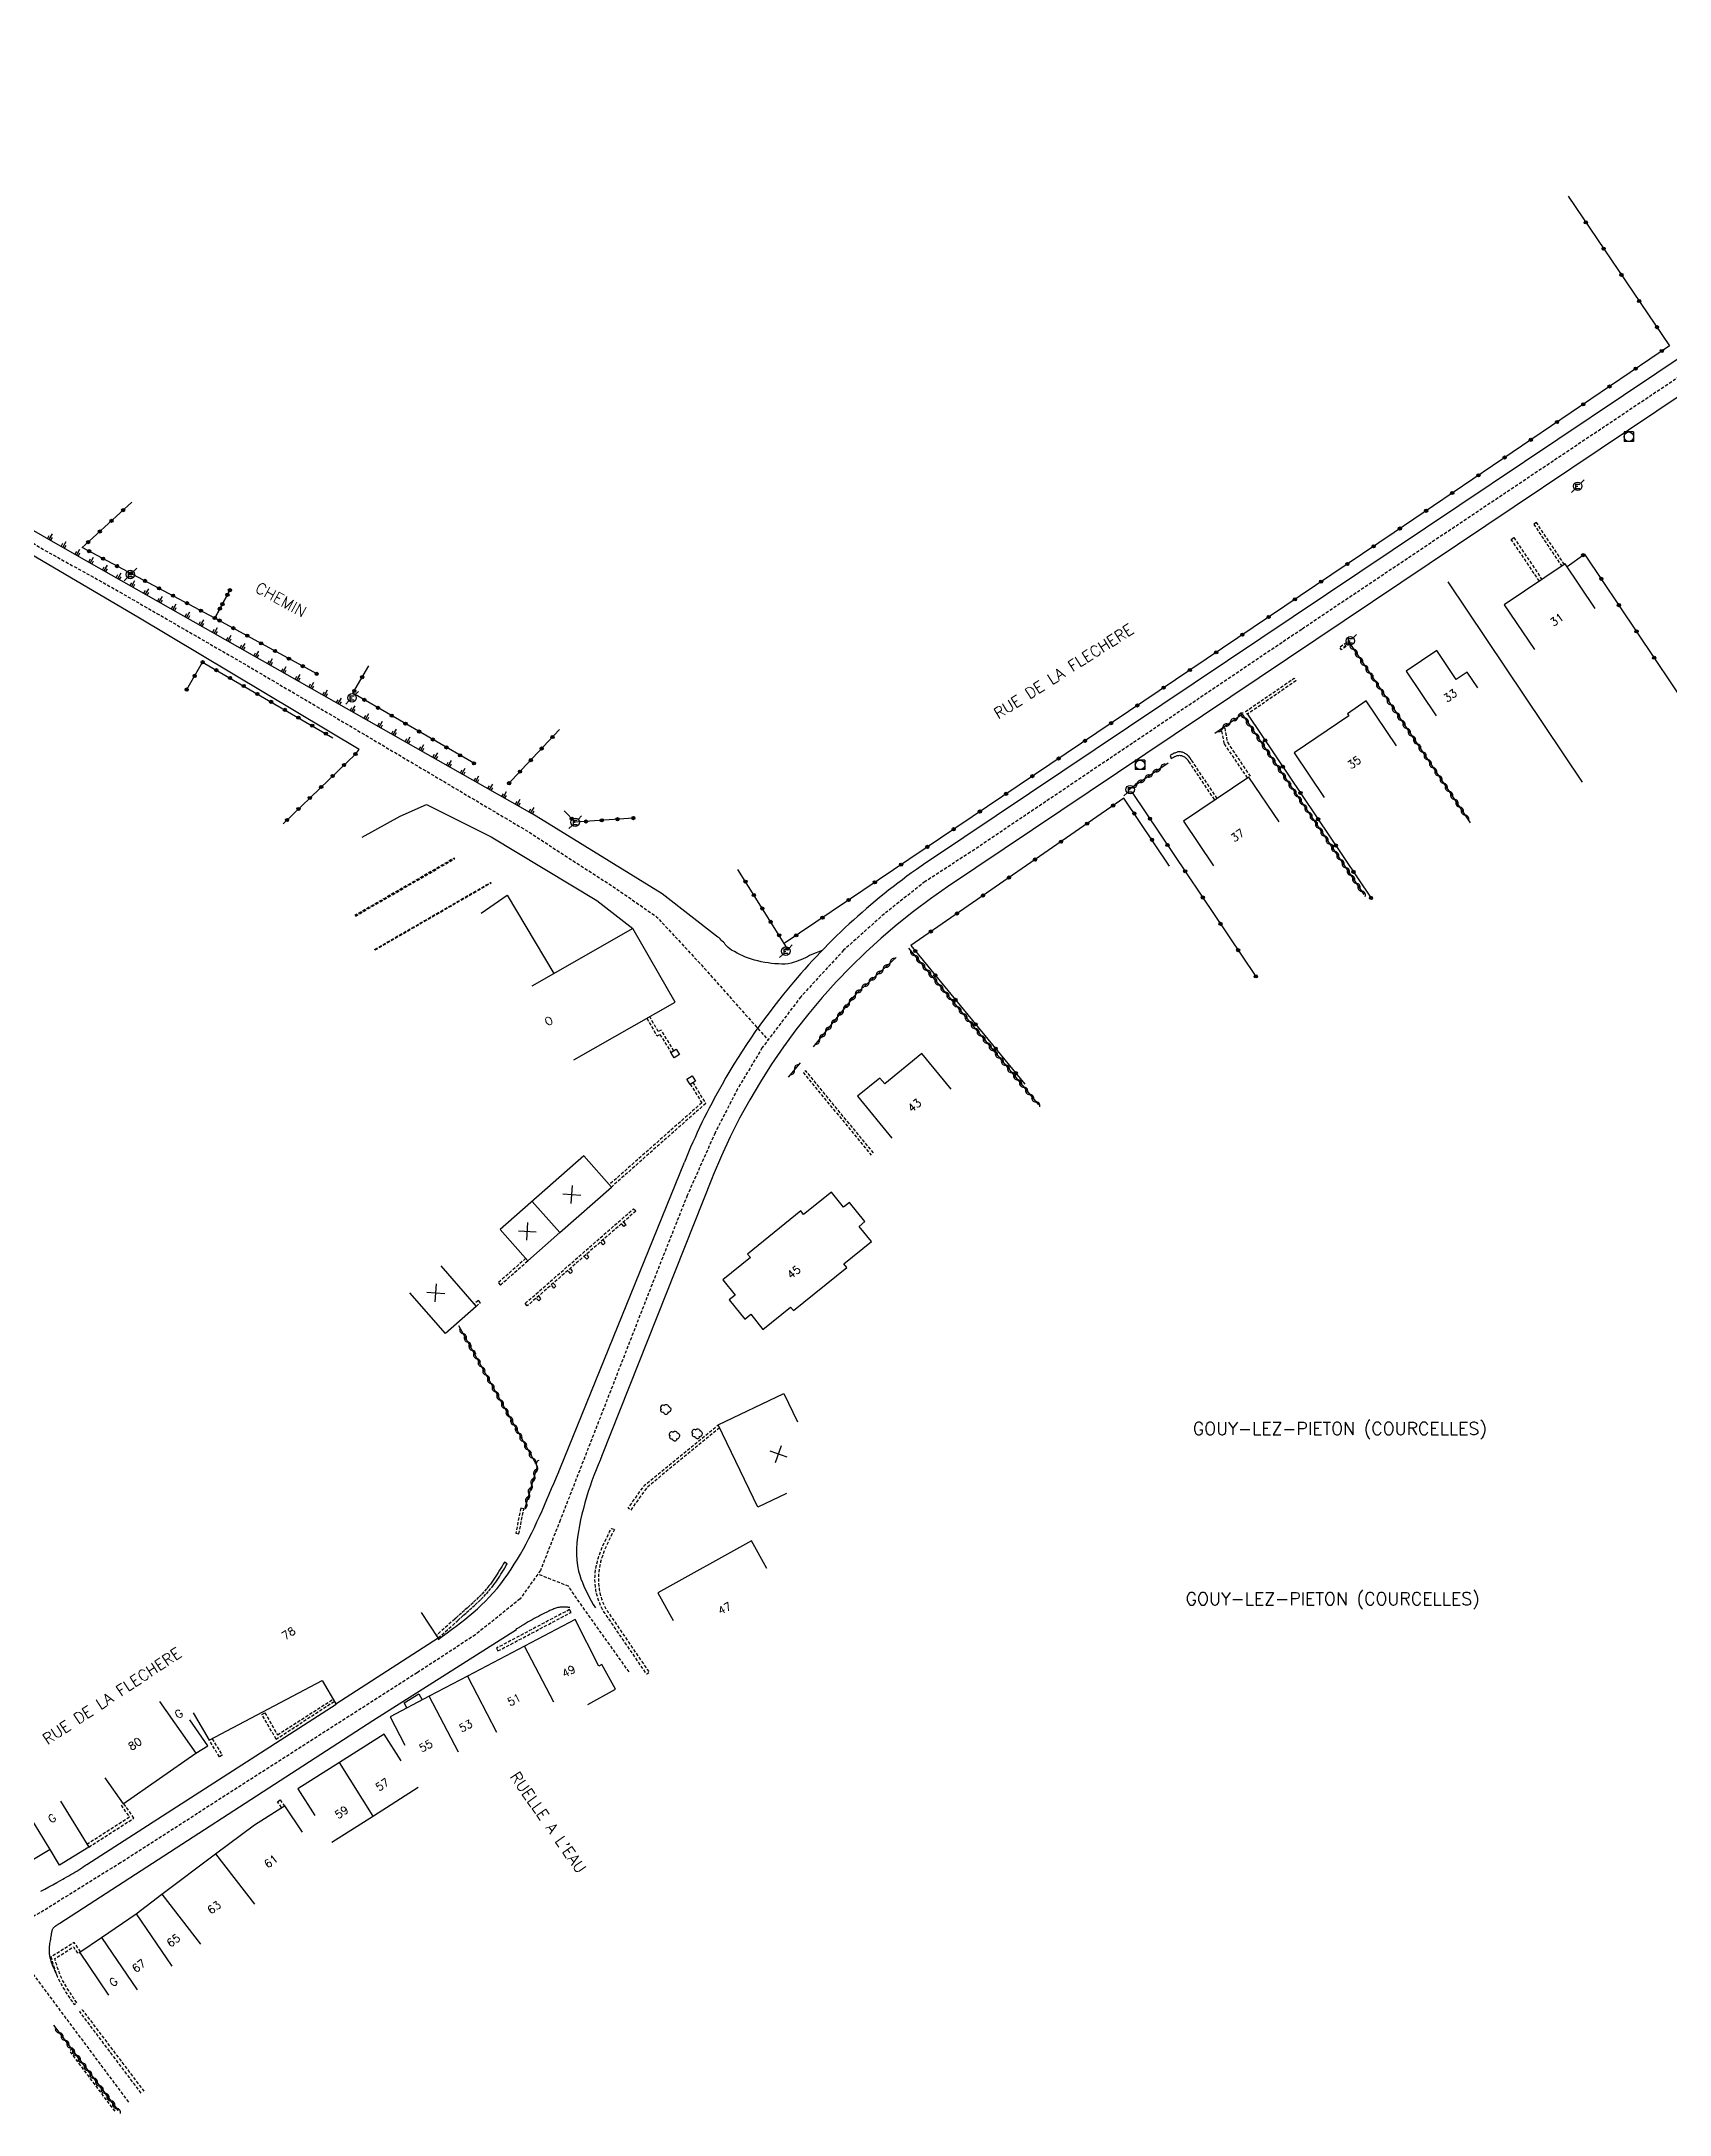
# Model space of a CAD drawing. Header units: millimetres. Extents: x 146000 to 147000, y 131000 to 131923.
# Drawn here: x 146253.5 to 146510.7, y 131405 to 131732.4 of the extents above; entities that cross this region are included whole.
import ezdxf
from ezdxf.enums import TextEntityAlignment as Align

# ---------------------------------------------------------------- set-up
doc = ezdxf.new("R2010")
doc.units = ezdxf.units.MM
doc.linetypes.add('DASHED', pattern=[0.75, 0.5, -0.25])
doc.layers.get('0').update_dxf_attribs({"linetype": 'CONTINUOUS'})
for name, color, linetype in [('W0001', 6, 'DASHED'), ('W0008', 7, 'CONTINUOUS'), ('W0017', 7, 'CONTINUOUS'), ('W0100', 7, 'CONTINUOUS'), ('W0112', 1, 'DASHED'), ('W0211', 2, 'CONTINUOUS'), ('W0300', 7, 'CONTINUOUS'), ('W0310', 3, 'CONTINUOUS'), ('W0322', 7, 'CONTINUOUS'), ('W0330', 7, 'CONTINUOUS'), ('W0420', 7, 'CONTINUOUS'), ('W0471', 7, 'CONTINUOUS'), ('W0980', 7, 'CONTINUOUS'), ('W0989', 7, 'CONTINUOUS'), ('W0991', 7, 'CONTINUOUS'), ('W1102', 7, 'CONTINUOUS')]:
    doc.layers.add(name, color=color, linetype=linetype)
doc.styles.get("Standard").update_dxf_attribs({"font": 'romans.shx', "width": 0.85})

# ---------------------------------------------------------------- blocks, each defined once
blk = doc.blocks.new('t322o')
at = {"color": 0, "linetype": 'Continuous'}
for radius in [0.25, 0.15]:
    blk.add_circle((0, 0), radius, dxfattribs=at)
blk = doc.blocks.new('t211o')
at = {"color": 0, "linetype": 'Continuous'}
for p, q in [((-0.29, 0.5), (-0.29, 0)), ((0, 1), (0, 0)), ((0.29, 0.5), (0.29, 0))]:
    blk.add_line(p, q, dxfattribs=at)
blk = doc.blocks.new('T471')
for p, q in [((-0.333334, 0.333334), (-0.333334, -0.333334)), ((-0.333334, 0.333334), (0.333334, 0.333334)), ((-0.333334, 0), (0, 0)), ((0.500001, 0.500001), (1.000002, 1.000002)), ((-0.500001, -0.500001), (-1.000002, -1.000002)), ((-0.333334, -0.333334), (0.333334, -0.333334))]:
    blk.add_line(p, q)
blk.add_ellipse((0, 0), major_axis=(0.471405, 0.471405), ratio=1, start_param=5.4977871438, end_param=11.780972451)
blk = doc.blocks.new('t112o')
at = {"color": 0, "linetype": 'Continuous'}
for p, q in [((-0.5, 0.5), (0.5, 0.5)), ((-0.5, -0.5), (-0.5, 0.5)), ((0.5, 0.5), (0.5, -0.5)), ((0.5, -0.5), (-0.5, -0.5))]:
    blk.add_line(p, q, dxfattribs=at)
blk = doc.blocks.new('T420')
for p, q in [((0.75, 0.75), (-0.75, 0.75)), ((-0.75, 0.75), (-0.75, -0.75)), ((0.75, 0.75), (0.75, -0.75)), ((0.75, -0.75), (-0.75, -0.75))]:
    blk.add_line(p, q)
blk.add_ellipse((0, 0), major_axis=(-0.53, 0.53), ratio=1, start_param=3.926991, end_param=10.210176)
blk = doc.blocks.new('T300')
for p, q in [((-0.8, 0.51), (-0.86, 0.34)), ((-0.86, 0.34), (-0.86, 0.17)), ((-0.86, 0.17), (-0.74, 0.06)), ((-0.69, 0.63), (-0.8, 0.51)), ((-0.8, -0.06), (-0.74, 0.06)), ((-0.74, 0.06), (-0.69, 0.11)), ((-0.57, 0.69), (-0.69, 0.63)), ((-0.46, 0.69), (-0.57, 0.69)), ((-0.29, 0.63), (-0.46, 0.69)), ((-0.29, 0.63), (-0.17, 0.74)), ((-0.23, 0.57), (-0.29, 0.63)), ((-0.17, 0.74), (-0.06, 0.8)), ((-0.06, 0.8), (0.06, 0.8)), ((0.06, 0.8), (0.23, 0.74)), ((0.23, 0.74), (0.34, 0.63)), ((0.34, 0.63), (0.4, 0.51)), ((0.46, 0.46), (0.34, 0.46)), ((0.4, 0.51), (0.4, 0.46)), ((0.57, 0.4), (0.46, 0.46)), ((0.57, 0.4), (0.69, 0.29)), ((0.69, 0.29), (0.74, 0.17)), ((0.74, 0.06), (0.69, -0.17)), ((0.74, 0.17), (0.74, 0.06)), ((-0.8, -0.17), (-0.8, -0.06)), ((-0.8, -0.23), (-0.8, -0.17)), ((-0.74, -0.34), (-0.8, -0.23)), ((-0.69, -0.4), (-0.74, -0.34)), ((-0.51, -0.46), (-0.69, -0.4)), ((-0.4, -0.46), (-0.51, -0.46)), ((-0.4, -0.46), (-0.34, -0.46)), ((-0.34, -0.46), (-0.34, -0.4)), ((-0.34, -0.51), (-0.34, -0.46)), ((-0.29, -0.63), (-0.34, -0.51)), ((-0.17, -0.74), (-0.29, -0.63)), ((-0.06, -0.8), (-0.17, -0.74)), ((0.06, -0.8), (-0.06, -0.8)), ((0.17, -0.74), (0.06, -0.8)), ((0.23, -0.69), (0.17, -0.74)), ((0.29, -0.46), (0.23, -0.46)), ((0.29, -0.63), (0.23, -0.69)), ((0.46, -0.4), (0.29, -0.46)), ((0.34, -0.51), (0.29, -0.63)), ((0.34, -0.51), (0.34, -0.46)), ((0.57, -0.34), (0.46, -0.4)), ((0.63, -0.29), (0.57, -0.34)), ((0.69, -0.17), (0.63, -0.29))]:
    blk.add_line(p, q)
blk = doc.blocks.new('t310o')
at = {"color": 0, "linetype": 'Continuous'}
for centre, start, end in [((-0.5, 0.38), 216.8699, 323.1304), ((0.5, -0.37), 36.8699, 143.1303)]:
    blk.add_arc(centre, 0.625, start, end, dxfattribs=at)
blk = doc.blocks.new('t991o')
at = {"color": 0, "linetype": 'Continuous'}
for p, q in [((-1, 1), (1, -1)), ((-1, -1), (1, 1))]:
    blk.add_line(p, q, dxfattribs=at)

msp = doc.modelspace()

# ---------------------------------------------------------------- linework, layer by layer
at = {"layer": 'W0001'}
msp.add_lwpolyline([(146530.41, 131691.62), (146452.63, 131639.59), (146400.32, 131604.4), (146393.13, 131599.75), (146386.69, 131594.67), (146380.26, 131588.92), (146373.49, 131581.56), (146367.4, 131573.53), (146363.5, 131567.01), (146359.95, 131560.08), (146355.55, 131550.18), (146350.81, 131538.25), (146335.49, 131498.92), (146332.36, 131490.97), (146329.14, 131486.48), (146322.11, 131480.81), (146312.89, 131474.81), (146266, 131444.78), (146253.9, 131437.25), (146241.03, 131430.06)], dxfattribs=at)
at = {"layer": 'W0001', "flags": 128}
for points in [[(146207.33, 131668.34), (146224.95, 131665.84), (146228.85, 131664.85), (146234.03, 131663.34), (146238.45, 131661.42), (146241.47, 131659.67), (146254.31, 131651.93), (146263.15, 131647.05), (146271.88, 131642.05), (146285.69, 131634.07), (146304.19, 131623.2), (146330.34, 131607.7), (146344.38, 131598.6), (146350.72, 131594.19), (146357.7, 131586.68), (146368.32, 131574.74)], [(146346.36, 131474.94), (146338.82, 131485.5), (146336.79, 131488.46), (146332.1, 131490.31)], [(146267.32, 131407), (146247.44, 131433.64)]]:
    msp.add_lwpolyline(points, dxfattribs=at)
at = {"layer": 'W0008'}
msp.add_lwpolyline([(146586.95, 131732.44), (146394, 131603.21, 0.069521), (146372.32, 131583.86, 0.046842), (146361.05, 131567.73, 0.032579), (146355.1, 131555.44, 1.529427)], format="xyb", dxfattribs=at)
for points in [[(146589.33, 131728.04), (146396.69, 131598.92), (146393.97, 131597.02), (146391.32, 131595.05), (146388.72, 131592.98), (146386.21, 131590.83), (146383.76, 131588.61), (146381.4, 131586.3), (146379.1, 131583.91), (146376.89, 131581.45), (146374.75, 131578.92), (146372.72, 131576.32), (146370.76, 131573.65), (146368.88, 131570.91), (146367.1, 131568.12), (146365.43, 131565.28), (146363.83, 131562.37), (146362.34, 131559.42), (146360.95, 131556.42), (146359.66, 131553.37), (146359.51, 131552.98), (146342.03, 131508.94), (146342.01, 131508.9), (146342, 131508.86), (146341.97, 131508.81), (146341.95, 131508.77), (146341.92, 131508.72), (146341.92, 131508.68), (146341.89, 131508.63), (146341.87, 131508.58), (146341.86, 131508.54), (146341.83, 131508.5), (146341.47, 131507.66), (146341.14, 131506.83), (146340.81, 131505.98), (146340.49, 131505.12), (146340.2, 131504.27), (146339.92, 131503.41), (146339.65, 131502.53), (146339.39, 131501.66), (146339.16, 131500.77), (146338.92, 131499.86), (146338.92, 131499.86), (146338.71, 131498.96), (146338.53, 131498.05), (146338.36, 131497.13), (146338.23, 131496.23), (146338.13, 131495.31), (146338.08, 131494.4), (146338.06, 131493.49), (146338.11, 131492.59), (146338.22, 131491.71), (146338.39, 131490.84), (146338.39, 131490.84), (146338.56, 131490.24), (146338.75, 131489.64), (146338.98, 131489.05), (146339.22, 131488.46), (146339.5, 131487.89), (146339.78, 131487.32), (146340.08, 131486.75), (146340.39, 131486.17), (146340.71, 131485.6), (146341.04, 131485.04)], [(146316.19, 131480.07), (146316.9, 131480.59), (146317.62, 131481.12), (146318.32, 131481.63), (146319.03, 131482.16), (146319.72, 131482.69), (146320.41, 131483.24), (146321.09, 131483.78), (146321.75, 131484.34), (146322.41, 131484.92), (146323.05, 131485.51), (146323.67, 131486.11), (146324.28, 131486.74), (146324.9, 131487.43), (146325.51, 131488.13), (146326.1, 131488.87), (146326.65, 131489.61), (146327.2, 131490.37), (146327.73, 131491.14), (146328.23, 131491.93), (146328.73, 131492.74), (146329.21, 131493.54), (146329.67, 131494.37), (146330.11, 131495.19), (146330.55, 131496.03), (146330.99, 131496.89), (146331.4, 131497.75), (146331.81, 131498.62), (146332.21, 131499.5), (146332.62, 131500.38), (146333, 131501.26), (146333.39, 131502.14), (146333.76, 131503.03), (146334.13, 131503.9), (146334.51, 131504.79), (146334.89, 131505.68), (146335.26, 131506.55), (146335.27, 131506.59), (146335.28, 131506.62), (146335.3, 131506.65), (146335.33, 131506.69), (146335.34, 131506.73), (146335.35, 131506.77), (146335.36, 131506.8), (146335.38, 131506.83), (146335.39, 131506.87), (146335.42, 131506.92), (146335.43, 131506.95), (146335.44, 131506.98), (146355.1, 131555.44)], [(146336.98, 131485.1), (146336.87, 131485.12), (146336.76, 131485.12), (146336.65, 131485.14), (146336.53, 131485.15), (146336.42, 131485.16), (146336.3, 131485.17), (146336.18, 131485.17), (146336.07, 131485.18), (146335.96, 131485.18), (146335.84, 131485.18), (146335.74, 131485.17), (146335.62, 131485.16), (146335.46, 131485.15), (146335.3, 131485.13), (146335.13, 131485.1), (146334.97, 131485.05), (146334.8, 131485), (146334.64, 131484.95), (146334.47, 131484.88), (146334.32, 131484.82), (146334.16, 131484.75), (146334, 131484.68), (146333.84, 131484.61), (146333.68, 131484.53), (146333.35, 131484.38), (146333.01, 131484.2), (146332.68, 131484.04), (146332.36, 131483.88), (146332.04, 131483.71), (146331.7, 131483.53), (146331.38, 131483.35), (146331.07, 131483.18), (146330.75, 131483), (146330.44, 131482.82), (146330.11, 131482.63), (146329.8, 131482.45), (146329.69, 131482.39), (146329.58, 131482.32), (146329.47, 131482.26), (146329.37, 131482.19), (146329.26, 131482.13), (146329.15, 131482.06), (146329.03, 131481.99), (146328.92, 131481.92), (146328.81, 131481.86), (146328.71, 131481.8), (146328.6, 131481.73), (146328.49, 131481.67), (146328.49, 131481.67), (146328.56, 131481.57), (146305.87, 131467.21), (146256.41, 131435.22), (146256.38, 131435.2), (146256.35, 131435.17), (146256.32, 131435.16), (146256.29, 131435.14), (146256.25, 131435.12), (146256.23, 131435.1), (146256.2, 131435.09), (146256.16, 131435.06), (146256.13, 131435.04), (146256.11, 131435.02), (146256.07, 131435), (146256.04, 131434.98), (146255.97, 131434.94), (146255.92, 131434.9), (146255.86, 131434.86), (146255.79, 131434.82), (146255.74, 131434.79), (146255.67, 131434.74), (146255.61, 131434.7), (146255.56, 131434.65), (146255.51, 131434.6), (146255.46, 131434.56), (146255.41, 131434.5), (146255.37, 131434.45), (146255.32, 131434.38), (146255.28, 131434.31), (146255.24, 131434.22), (146255.2, 131434.14), (146255.17, 131434.05), (146255.14, 131433.96), (146255.12, 131433.88), (146255.1, 131433.78), (146255.09, 131433.69), (146255.08, 131433.6), (146255.05, 131433.5), (146255.04, 131433.41), (146255, 131433.17), (146254.96, 131432.94), (146254.93, 131432.71), (146254.89, 131432.48), (146254.86, 131432.26), (146254.82, 131432.04), (146254.79, 131431.81), (146254.77, 131431.58), (146254.76, 131431.36), (146254.74, 131431.14), (146254.74, 131430.91), (146254.75, 131430.68), (146254.75, 131430.6), (146254.75, 131430.51), (146254.77, 131430.44), (146254.77, 131430.35), (146254.78, 131430.27), (146254.8, 131430.19), (146254.8, 131430.1), (146254.82, 131430.03), (146254.84, 131429.95), (146254.85, 131429.86), (146254.86, 131429.78), (146254.88, 131429.7), (146254.95, 131429.48), (146255.01, 131429.27), (146255.07, 131429.04), (146255.15, 131428.83), (146255.23, 131428.62), (146255.32, 131428.41), (146255.41, 131428.19), (146255.51, 131428), (146255.61, 131427.78), (146255.71, 131427.57), (146255.8, 131427.36), (146255.91, 131427.16)], [(146253.43, 131440.3), (146254.06, 131440.64), (146254.68, 131440.97), (146255.3, 131441.32), (146255.94, 131441.67), (146256.56, 131442.01), (146256.88, 131442.19), (146257.19, 131442.36), (146257.52, 131442.55), (146257.83, 131442.73), (146258.16, 131442.92), (146258.47, 131443.11), (146258.79, 131443.3), (146259.1, 131443.49), (146259.42, 131443.69), (146259.74, 131443.89), (146260.04, 131444.09), (146260.35, 131444.3), (146260.37, 131444.32), (146260.4, 131444.34), (146260.44, 131444.36), (146260.47, 131444.38), (146260.49, 131444.4), (146260.52, 131444.41), (146260.56, 131444.44), (146260.58, 131444.46), (146260.61, 131444.47), (146260.64, 131444.51), (146260.67, 131444.52), (146260.7, 131444.54), (146300.09, 131469.84)], [(146311.26, 131469.25), (146310.84, 131470.04), (146313.17, 131471.48), (146313.68, 131470.53)]]:
    msp.add_lwpolyline(points, dxfattribs=at)
at = {"layer": 'W0008', "flags": 128}
for points in [[(146303.13, 131619.9), (146303.72, 131620.6), (146268.73, 131641.51), (146239.43, 131658.72, 0.020068), (146237.43, 131659.81, 0.025966), (146235.82, 131660.5, 0.014166), (146233.2, 131661.37, 0.030915), (146231.97, 131661.67, 0.114116), (146230.67, 131661.59, 0.051965), (146228.04, 131660.52, 0.096575), (146226.64, 131659.39, 0.074065), (146225.42, 131657.39), (146224.45, 131656.08)], [(146376.87, 131588.89), (146375.21, 131588.26, -0.05484), (146372.46, 131587.02, -0.083873), (146370.5, 131586.72, -0.063563), (146366.19, 131587.36, -0.0703), (146362.57, 131588.94, -0.083772), (146361.57, 131589.82, 0.057854), (146360.2, 131591.15), (146351.58, 131597.8), (146330.99, 131610.49)]]:
    msp.add_lwpolyline(points, format="xyb", dxfattribs=at)
at = {"layer": 'W0017', "flags": 128}
msp.add_lwpolyline([(146304.17, 131606.79), (146310.18, 131610.11), (146314.36, 131611.94), (146324.6, 131606.81), (146341.27, 131596.79), (146346.96, 131592.35)], dxfattribs=at)
at = {"layer": 'W0100', "flags": 128}
for points in [[(146498.99, 131642.86), (146494.25, 131649.92), (146484.64, 131643.48), (146489.4, 131636.42)], [(146322.99, 131594.79), (146327.1, 131597.63), (146334.49, 131585.24)], [(146337.65, 131571.6), (146353.62, 131580.71), (146346.96, 131592.35), (146331.01, 131583.26)], [(146397.24, 131566.99), (146392.61, 131572.61), (146386.76, 131567.79), (146385.98, 131568.73), (146382.45, 131565.84), (146387.87, 131559.25)], [(146380.74, 131538.82), (146380.29, 131539.36), (146384.67, 131542.9), (146382.71, 131545.29), (146383.63, 131546.05), (146381.18, 131549.07), (146380.25, 131548.33), (146378.32, 131550.72), (146373.94, 131547.19), (146373.52, 131547.74), (146365.09, 131540.93), (146365.53, 131540.39), (146361.15, 131536.85), (146363.13, 131534.45), (146362.2, 131533.7), (146364.65, 131530.67), (146365.58, 131531.41), (146367.52, 131529.01), (146371.88, 131532.54), (146372.33, 131532), (146380.74, 131538.82)], [(146263.56, 131458.2), (146266.41, 131454.09), (146277.91, 131462.08), (146279.81, 131463.24), (146276.97, 131467.37)], [(146256.52, 131454.52), (146261, 131447.28), (146256.37, 131444.42), (146254.88, 131446.87), (146241.13, 131438.61), (146236.73, 131445.92)], [(146264.17, 131423.91), (146259.57, 131430.65), (146263.01, 131432.98), (146268.5, 131436.73), (146272.53, 131439.85), (146281.04, 131446.18), (146287.18, 131450.79), (146291.9, 131453.77), (146294.74, 131449.65)]]:
    msp.add_lwpolyline(points, dxfattribs=at)
at = {"layer": 'W0100'}
for points in [[(146480.43, 131630.34), (146478.75, 131632.85), (146477.01, 131631.69), (146473.97, 131636.24), (146469.15, 131633), (146473.89, 131625.94)], [(146467.59, 131621.17), (146462.8, 131628.3), (146459.87, 131626.24), (146460.07, 131625.92), (146451.43, 131620.11), (146456.17, 131613.06)], [(146449.06, 131609.21), (146444.3, 131616.27), (146433.96, 131609.32), (146438.7, 131602.25)], [(146343.56, 131551.5), (146339.22, 131556.44), (146326.02, 131544.81), (146330.38, 131539.88), (146335.4, 131544.31), (146343.56, 131551.5)], [(146316.6, 131539.05), (146322.22, 131532.66), (146317.37, 131528.4), (146311.74, 131534.79)], [(146371.22, 131503.1), (146366.69, 131500.94), (146360.44, 131513.94), (146370.81, 131518.93), (146372.97, 131514.41)], [(146368.12, 131491.28), (146365.7, 131495.64), (146350.88, 131487.45), (146353.31, 131483.08)], [(146297.89, 131473.6), (146300.04, 131469.88), (146316.2, 131480.3), (146313.57, 131484.34)], [(146339.87, 131469.78), (146344.24, 131472.21), (146342.08, 131476.09), (146341.57, 131475.83), (146337.85, 131483.21), (146329.82, 131479), (146320.81, 131474.26), (146314.78, 131471.13), (146308.61, 131467.82), (146310.93, 131463.39)], [(146277.51, 131468.46), (146280.04, 131464.14), (146297.89, 131473.6)], [(146310.34, 131460.89), (146307.65, 131465.12), (146300.6, 131460.61), (146294.05, 131456.45), (146296.72, 131452.24)], [(146313.04, 131456.69), (146305.97, 131452.18), (146299.41, 131448.01)]]:
    msp.add_lwpolyline(points, dxfattribs=at)
at = {"layer": 'W0112'}
for points in [[(146494.13, 131649.85), (146489.71, 131656.46), (146489.28, 131656.17), (146493.71, 131649.57)], [(146490.18, 131647.19), (146485.74, 131653.79), (146486.14, 131654.07), (146490.59, 131647.46)], [(146444.08, 131616.13), (146440.4, 131621.55), (146439.96, 131623.93), (146440.46, 131624.02), (146440.88, 131621.76), (146444.48, 131616.39)], [(146439.27, 131612.89), (146435.18, 131619), (146435.15, 131619.03), (146435.13, 131619.06), (146435.11, 131619.11), (146435.08, 131619.13), (146435.06, 131619.18), (146435.04, 131619.21), (146435.01, 131619.25), (146434.99, 131619.28), (146434.96, 131619.32), (146434.94, 131619.35), (146434.91, 131619.38), (146434.89, 131619.42), (146434.8, 131619.54), (146434.69, 131619.64), (146434.56, 131619.73), (146434.44, 131619.84), (146434.32, 131619.92), (146434.19, 131620), (146434.04, 131620.07), (146433.91, 131620.12), (146433.77, 131620.18), (146433.63, 131620.21), (146433.48, 131620.23), (146433.34, 131620.24), (146433.21, 131620.23), (146433.08, 131620.22), (146432.95, 131620.19), (146432.83, 131620.16), (146432.7, 131620.11), (146432.58, 131620.06), (146432.46, 131620.01), (146432.33, 131619.94), (146432.21, 131619.87), (146432.09, 131619.8), (146431.97, 131619.73), (146431.84, 131619.66), (146432.02, 131619.18), (146432.13, 131619.25), (146432.23, 131619.31), (146432.33, 131619.37), (146432.44, 131619.43), (146432.55, 131619.49), (146432.65, 131619.53), (146432.75, 131619.58), (146432.86, 131619.62), (146432.97, 131619.65), (146433.09, 131619.68), (146433.2, 131619.69), (146433.31, 131619.7), (146433.43, 131619.69), (146433.54, 131619.67), (146433.65, 131619.65), (146433.76, 131619.6), (146433.87, 131619.56), (146433.99, 131619.51), (146434.09, 131619.44), (146434.18, 131619.38), (146434.28, 131619.29), (146434.38, 131619.22), (146434.47, 131619.15), (146434.54, 131619.05), (146434.56, 131619.02), (146434.58, 131618.99), (146434.6, 131618.96), (146434.62, 131618.94), (146434.64, 131618.91), (146434.66, 131618.88), (146434.68, 131618.86), (146434.69, 131618.84), (146434.71, 131618.81), (146434.73, 131618.78), (146434.74, 131618.74), (146434.76, 131618.71), (146438.87, 131612.62)], [(146349.18, 131578.17), (146350.78, 131575.37), (146351.24, 131575.62), (146353.02, 131572.73)], [(146353.46, 131573), (146351.41, 131576.31), (146350.97, 131576.06), (146349.62, 131578.44)], [(146356.02, 131567.76), (146357.84, 131564.81), (146343.23, 131551.88)], [(146356.43, 131568.01), (146358.47, 131564.72), (146343.56, 131551.5)], [(146347.44, 131547.71), (146330.26, 131532.73), (146329.96, 131533.14), (146347.07, 131548.09), (146347.44, 131547.71)], [(146345.46, 131545.99), (146345.88, 131545.53), (146345.56, 131545.28), (146345.17, 131545.73)], [(146342.21, 131543.15), (146342.58, 131542.7), (146342.25, 131542.41), (146341.87, 131542.85)], [(146330.05, 131540.26), (146325.71, 131536.41), (146326.04, 131536.04), (146330.38, 131539.88)], [(146337.04, 131538.65), (146337.45, 131538.18), (146337.12, 131537.88), (146336.7, 131538.34)], [(146339.61, 131540.88), (146340, 131540.43), (146339.67, 131540.14), (146339.27, 131540.58)], [(146334.39, 131536.33), (146334.81, 131535.87), (146334.47, 131535.56), (146334.06, 131536.04)], [(146322.22, 131532.66), (146322.88, 131533.24), (146322.55, 131533.61), (146321.88, 131533.03)], [(146332.05, 131534.28), (146332.44, 131533.84), (146332.09, 131533.54), (146331.71, 131533.98)], [(146328.45, 131496.83), (146328.94, 131496.72), (146329.75, 131500.69), (146329.26, 131500.79), (146328.45, 131496.83)], [(146316.2, 131480.3), (146319.16, 131482.9), (146319.18, 131482.93), (146319.18, 131482.93), (146319.2, 131482.93), (146319.22, 131482.96), (146319.24, 131482.98), (146319.24, 131482.98), (146319.26, 131483), (146319.27, 131483.02), (146319.28, 131483.02), (146319.3, 131483.03), (146319.32, 131483.06), (146319.33, 131483.07), (146319.78, 131483.49), (146320.23, 131483.9), (146320.69, 131484.31), (146321.16, 131484.73), (146321.61, 131485.14), (146322.07, 131485.55), (146322.52, 131485.97), (146322.96, 131486.39), (146323.4, 131486.83), (146323.82, 131487.27), (146324.22, 131487.72), (146324.61, 131488.19), (146324.85, 131488.48), (146325.07, 131488.78), (146325.29, 131489.09), (146325.51, 131489.41), (146325.72, 131489.72), (146325.92, 131490.04), (146326.12, 131490.37), (146326.32, 131490.68), (146326.52, 131491.02), (146326.71, 131491.34), (146326.91, 131491.68), (146327.1, 131492), (146326.67, 131492.27), (146326.48, 131491.95), (146326.29, 131491.62), (146326.1, 131491.31), (146325.91, 131490.98), (146325.7, 131490.66), (146325.5, 131490.35), (146325.3, 131490.04), (146325.1, 131489.73), (146324.88, 131489.41), (146324.67, 131489.12), (146324.45, 131488.81), (146324.22, 131488.52), (146323.84, 131488.06), (146323.44, 131487.6), (146323.03, 131487.15), (146322.59, 131486.72), (146322.16, 131486.3), (146321.72, 131485.87), (146321.26, 131485.46), (146320.81, 131485.05), (146320.35, 131484.64), (146319.89, 131484.23), (146319.44, 131483.82), (146318.99, 131483.43), (146318.98, 131483.42), (146318.96, 131483.41), (146318.94, 131483.39), (146318.93, 131483.38), (146318.92, 131483.37), (146318.91, 131483.36), (146318.9, 131483.34), (146318.88, 131483.34), (146318.86, 131483.31), (146318.85, 131483.31), (146318.84, 131483.29), (146318.83, 131483.28), (146315.93, 131480.72)], [(146337.19, 131484.34), (146336.96, 131484.79), (146325.4, 131478.68), (146325.65, 131478.24), (146337.19, 131484.34)], [(146299.77, 131470.23), (146290.63, 131464.28), (146288.36, 131468.22), (146288.81, 131468.48), (146290.81, 131465), (146299.6, 131470.64)], [(146280.49, 131464.38), (146282.08, 131461.78), (146281.65, 131461.51), (146280.04, 131464.14)], [(146266.11, 131453.88), (146267.43, 131452), (146260.72, 131447.68)], [(146261, 131447.28), (146268.12, 131451.85), (146266.52, 131454.18)], [(146291.47, 131453.51), (146290.84, 131454.43), (146291.24, 131454.73), (146291.9, 131453.77)]]:
    msp.add_lwpolyline(points, dxfattribs=at)
at = {"layer": 'W0112', "flags": 128}
for points in [[(146460.29, 131637.31), (146458.91, 131636.38), (146458.63, 131636.79), (146460, 131637.73), (146460.3, 131637.34)], [(146451.72, 131631.46), (146444.06, 131626.2), (146443.77, 131626.61), (146451.43, 131631.88), (146451.72, 131631.51)], [(146303.12, 131594.3), (146311.78, 131599.3), (146318.81, 131603.36), (146318.74, 131603.47), (146311.72, 131599.41), (146303.06, 131594.41)], [(146306.16, 131589.04), (146314.82, 131594.04), (146324.45, 131599.6), (146324.56, 131599.52), (146314.88, 131593.93), (146306.22, 131588.93)], [(146384.98, 131556.89), (146374.27, 131569.87), (146373.9, 131569.56), (146384.6, 131556.57)], [(146360.66, 131513.49), (146349.18, 131504.07), (146346.61, 131500.49), (146346.2, 131500.78), (146348.81, 131504.42), (146360.44, 131513.94)], [(146259.69, 131430.75), (146258.72, 131432.19), (146255.03, 131429.92), (146255.1, 131429.69), (146255.16, 131429.45), (146255.23, 131429.23), (146255.29, 131428.99), (146255.36, 131428.76), (146255.43, 131428.53), (146255.51, 131428.29), (146255.58, 131428.06), (146255.65, 131427.83), (146255.73, 131427.61), (146255.82, 131427.39), (146255.91, 131427.16), (146256.08, 131426.74), (146256.28, 131426.33), (146256.48, 131425.93), (146256.7, 131425.52), (146256.92, 131425.11), (146257.16, 131424.73), (146257.4, 131424.33), (146257.65, 131423.95), (146257.9, 131423.56), (146258.16, 131423.17), (146258.42, 131422.8), (146258.68, 131422.41), (146259.12, 131422.66), (146258.86, 131423.04), (146258.6, 131423.42), (146258.34, 131423.8), (146258.09, 131424.18), (146257.84, 131424.57), (146257.6, 131424.95), (146257.37, 131425.34), (146257.14, 131425.73), (146256.93, 131426.13), (146256.73, 131426.54), (146256.54, 131426.95), (146256.37, 131427.37), (146256.3, 131427.55), (146256.24, 131427.74), (146256.17, 131427.94), (146256.1, 131428.12), (146256.03, 131428.31), (146255.99, 131428.51), (146255.93, 131428.7), (146255.87, 131428.89), (146255.81, 131429.09), (146255.75, 131429.28), (146255.69, 131429.47), (146255.65, 131429.66), (146258.58, 131431.51), (146259.28, 131430.48), (146259.57, 131430.65)], [(146269.27, 131408.42), (146259.58, 131421.29), (146259.97, 131421.58), (146269.69, 131408.73)], [(146265.63, 131405.67), (146258.35, 131415.36), (146257.96, 131415.05), (146265.24, 131405.36)]]:
    msp.add_lwpolyline(points, dxfattribs=at)
msp.add_lwpolyline([(146344.06, 131497.45), (146343.77, 131496.89), (146343.48, 131496.33), (146343.21, 131495.78), (146342.94, 131495.21), (146342.7, 131494.65), (146342.45, 131494.08), (146342.24, 131493.5), (146342.04, 131492.93), (146341.87, 131492.34), (146341.73, 131491.74), (146341.62, 131491.14), (146341.54, 131490.53), (146341.51, 131490.01), (146341.51, 131489.49), (146341.52, 131488.97), (146341.57, 131488.45), (146341.66, 131487.94), (146341.74, 131487.42), (146341.88, 131486.92), (146342.03, 131486.42), (146342.22, 131485.92), (146342.42, 131485.46), (146342.65, 131485.01), (146342.92, 131484.56), (146342.94, 131484.54), (146342.96, 131484.51), (146342.97, 131484.49), (146342.99, 131484.47), (146343.01, 131484.44), (146343.02, 131484.41), (146343.03, 131484.39), (146343.05, 131484.36), (146343.07, 131484.34), (146343.08, 131484.32), (146343.1, 131484.29), (146343.12, 131484.27), (146349.56, 131474.84), (146349.15, 131474.56), (146342.71, 131483.98), (146342.69, 131484), (146342.66, 131484.04), (146342.64, 131484.07), (146342.62, 131484.1), (146342.6, 131484.13), (146342.57, 131484.16), (146342.55, 131484.19), (146342.54, 131484.23), (146342.52, 131484.26), (146342.5, 131484.29), (146342.48, 131484.32), (146342.45, 131484.35), (146342.18, 131484.81), (146341.93, 131485.28), (146341.72, 131485.78), (146341.53, 131486.28), (146341.36, 131486.8), (146341.23, 131487.33), (146341.12, 131487.87), (146341.04, 131488.4), (146341, 131488.95), (146340.97, 131489.48), (146340.98, 131490.02), (146341.02, 131490.56), (146341.09, 131491.18), (146341.2, 131491.79), (146341.35, 131492.4), (146341.52, 131492.99), (146341.73, 131493.59), (146341.95, 131494.18), (146342.19, 131494.75), (146342.45, 131495.33), (146342.73, 131495.91), (146343.01, 131496.47), (146343.29, 131497.04), (146343.59, 131497.61)], close=True, dxfattribs=at)
at = {"layer": 'W0211', "flags": 128}
msp.add_lwpolyline([(146248.21, 131657.54), (146259.05, 131651.31), (146330.99, 131610.49)], dxfattribs=at)
at = {"layer": 'W0310'}
for points in [[(146460, 131637.65), (146479.24, 131609.05)], [(146438.9, 131623.18), (146443.2, 131626.2), (146462.47, 131597.69)], [(146425.37, 131614.33), (146431.53, 131618.49)], [(146375.51, 131573.66), (146382.46, 131582.26), (146388.55, 131587.77)], [(146390.52, 131589.24), (146411.02, 131564.48)], [(146371.55, 131568.88), (146373.42, 131571.15)], [(146319.4, 131529.65), (146331.82, 131507.43), (146329.87, 131500.79)], [(146255.44, 131419.14), (146265.63, 131405.67)]]:
    msp.add_lwpolyline(points, dxfattribs=at)
at = {"layer": 'W0322'}
for points in [[(146494.72, 131707.99), (146510.74, 131684.38), (146467.23, 131654.9), (146370.87, 131589.99)], [(146513.88, 131626.81), (146497.34, 131651.48), (146494.56, 131649.47)], [(146444.06, 131626.2), (146463.6, 131597.12)], [(146425.86, 131613.83), (146445.4, 131584.76)], [(146431.76, 131602.21), (146424.55, 131612.94), (146390.86, 131589.67), (146408.89, 131567.78)]]:
    msp.add_lwpolyline(points, dxfattribs=at)
at = {"layer": 'W0322', "flags": 128}
for points in [[(146297.01, 131632.57), (146280.93, 131641.38), (146283.3, 131645.78), (146280.93, 131641.38), (146259.96, 131652.51), (146260.42, 131652.92), (146267.81, 131659.66)], [(146276.48, 131630.08), (146278.99, 131634.41), (146299.58, 131622.47)], [(146321.85, 131618.44), (146302.74, 131629.5), (146305.24, 131633.82)], [(146327.41, 131615.29), (146328.54, 131616.5), (146335.39, 131623.79)], [(146303.13, 131619.9), (146298.92, 131615.85), (146291.73, 131608.9)], [(146347.04, 131609.78), (146337.85, 131609.12), (146336.11, 131610.94)], [(146371.4, 131589.15), (146368.86, 131593.2), (146363.55, 131601.67)]]:
    msp.add_lwpolyline(points, dxfattribs=at)
at = {"layer": 'W0330', "flags": 128}
msp.add_lwpolyline([(146475.74, 131647.08), (146496.96, 131615.45)], dxfattribs=at)
at = {"layer": 'W1102', "flags": 128}
for points in [[(146335.4, 131544.31), (146331.04, 131549.23)], [(146272.18, 131470.27), (146277.91, 131462.08)]]:
    msp.add_lwpolyline(points, dxfattribs=at)
at = {"layer": 'W1102'}
for points in [[(146334.46, 131470.14), (146329.82, 131479)], [(146320.81, 131474.26), (146325.44, 131465.41)], [(146319.42, 131462.27), (146314.78, 131471.13)], [(146305.94, 131452.14), (146300.6, 131460.61)], [(146254.88, 131446.87), (146249.71, 131455.43)], [(146281.04, 131446.19), (146287.17, 131438.28)], [(146272.53, 131439.85), (146278.67, 131431.95)], [(146268.5, 131436.73), (146274.13, 131428.47)], [(146263.01, 131432.98), (146268.63, 131424.71)]]:
    msp.add_lwpolyline(points, dxfattribs=at)

# ---------------------------------------------------------------- block references
at = {"layer": 'W0112', "rotation": 211.9697173224164}
for p in [(146353.64, 131572.59), (146356.16, 131568.38)]:
    msp.add_blockref('t112o', p, dxfattribs=at)
at = {"layer": 'W0211'}
for p, rotation in [((146254.71, 131653.8), 330.1440802828868), ((146256.88, 131652.56), 330.1440802828868), ((146259.05, 131651.31), 330.1440802828868), ((146261.22, 131650.08), 330.4223627854817), ((146263.4, 131648.85), 330.4223627854817), ((146265.57, 131647.61), 330.4223627854817), ((146267.74, 131646.38), 330.4223627854817), ((146269.92, 131645.14), 330.4223627854817), ((146272.09, 131643.91), 330.4223627854817), ((146274.27, 131642.68), 330.4223627854817), ((146276.44, 131641.44), 330.4223627854817), ((146278.62, 131640.21), 330.4223627854817), ((146280.79, 131638.97), 330.4223627854817), ((146282.96, 131637.74), 330.4223627854817), ((146285.14, 131636.51), 330.4223627854817), ((146287.31, 131635.27), 330.4223627854817), ((146289.49, 131634.04), 330.4223627854817), ((146291.66, 131632.8), 330.4223627854817), ((146293.84, 131631.57), 330.4223627854817), ((146296.01, 131630.34), 330.4223627854817), ((146298.18, 131629.1), 330.4223627854817), ((146300.36, 131627.87), 330.4223627854817), ((146302.53, 131626.63), 330.4223627854817), ((146304.71, 131625.4), 330.4223627854817), ((146306.88, 131624.17), 330.4223627854817), ((146309.06, 131622.93), 330.4223627854817), ((146311.23, 131621.7), 330.4223627854817), ((146313.4, 131620.46), 330.4223627854817), ((146315.58, 131619.23), 330.4223627854817), ((146317.75, 131618), 330.4223627854817), ((146319.93, 131616.76), 330.4223627854817), ((146322.1, 131615.53), 330.4223627854817), ((146324.27, 131614.29), 330.4223627854817), ((146326.45, 131613.06), 330.4223627854817), ((146328.62, 131611.83), 330.4223627854817), ((146330.8, 131610.59), 330.4223627854817)]:
    msp.add_blockref('t211o', p, dxfattribs=dict(at, rotation=rotation))
at = {"layer": 'W0300'}
for p in [(146352.2, 131516.37), (146353.58, 131512.17), (146357.16, 131512.53)]:
    msp.add_blockref('T300', p, dxfattribs=at)
at = {"layer": 'W0310'}
for p, rotation in [((146460.83, 131636.41), 303.9312146563909), ((146461.67, 131635.16), 303.9312146563909), ((146462.51, 131633.92), 303.9312146563909), ((146463.34, 131632.68), 303.9312146563909), ((146464.18, 131631.43), 303.9312146563909), ((146465.02, 131630.19), 303.9312146563909), ((146465.86, 131628.94), 303.9312146563909), ((146442.58, 131625.77), 35.05853013638567), ((146443.62, 131625.58), 304.0572341029152), ((146466.69, 131627.7), 303.9312146563909), ((146467.53, 131626.45), 303.9312146563909), ((146440.13, 131624.04), 35.05853013638567), ((146441.35, 131624.9), 35.05853013638567), ((146444.46, 131624.34), 304.0572341029152), ((146445.3, 131623.1), 304.0572341029152), ((146468.37, 131625.21), 303.9312146563909), ((146469.21, 131623.96), 303.9312146563909), ((146470.04, 131622.72), 303.9312146563909), ((146446.14, 131621.86), 304.0572341029152), ((146446.98, 131620.61), 304.0572341029152), ((146447.82, 131619.37), 304.0572341029152), ((146470.88, 131621.47), 303.9312146563909), ((146471.72, 131620.23), 303.9312146563909), ((146472.55, 131618.99), 303.9312146563909), ((146427.86, 131616.01), 34.05755485110682), ((146429.1, 131616.85), 34.05755485110682), ((146430.34, 131617.69), 34.05755485110682), ((146448.66, 131618.13), 304.0572341029152), ((146449.5, 131616.88), 304.0572341029152), ((146450.34, 131615.64), 304.0572341029152), ((146473.39, 131617.74), 303.9312146563909), ((146474.23, 131616.5), 303.9312146563909), ((146426.62, 131615.17), 34.05755485110682), ((146451.18, 131614.4), 304.0572341029152), ((146452.02, 131613.16), 304.0572341029152), ((146475.07, 131615.25), 303.9312146563909), ((146475.9, 131614.01), 303.9312146563909), ((146476.74, 131612.76), 303.9312146563909), ((146452.86, 131611.91), 304.0572341029152), ((146453.7, 131610.67), 304.0572341029152), ((146454.54, 131609.43), 304.0572341029152), ((146477.58, 131611.52), 303.9312146563909), ((146478.42, 131610.27), 303.9312146563909), ((146455.38, 131608.19), 304.0572341029152), ((146456.22, 131606.94), 304.0572341029152), ((146457.06, 131605.7), 304.0572341029152), ((146457.9, 131604.46), 304.0572341029152), ((146458.74, 131603.22), 304.0572341029152), ((146459.58, 131601.97), 304.0572341029152), ((146460.42, 131600.73), 304.0572341029152), ((146461.26, 131599.49), 304.0572341029152), ((146462.1, 131598.24), 304.0572341029152), ((146387.61, 131586.92), 42.18205812366392), ((146391.47, 131588.08), 309.6261538148029), ((146392.43, 131586.93), 309.6261538148029), ((146383.16, 131582.89), 42.18205812366392), ((146384.28, 131583.9), 42.18205812366392), ((146385.39, 131584.91), 42.18205812366392), ((146386.5, 131585.91), 42.18205812366392), ((146393.39, 131585.77), 309.6261538148029), ((146394.34, 131584.62), 309.6261538148029), ((146395.3, 131583.46), 309.6261538148029), ((146380.23, 131579.49), 51.04928527453846), ((146381.17, 131580.66), 51.04928527453846), ((146382.12, 131581.83), 51.04928527453846), ((146396.26, 131582.3), 309.6261538148029), ((146397.21, 131581.15), 309.6261538148029), ((146398.17, 131579.99), 309.6261538148029), ((146378.34, 131577.16), 51.04928527453846), ((146379.29, 131578.33), 51.04928527453846), ((146399.13, 131578.84), 309.6261538148029), ((146400.08, 131577.68), 309.6261538148029), ((146401.04, 131576.53), 309.6261538148029), ((146376.46, 131574.83), 51.04928527453846), ((146377.4, 131575.99), 51.04928527453846), ((146402, 131575.37), 309.6261538148029), ((146402.95, 131574.22), 309.6261538148029), ((146403.91, 131573.06), 309.6261538148029), ((146372.5, 131570.04), 50.49982102592872), ((146404.87, 131571.91), 309.6261538148029), ((146405.82, 131570.75), 309.6261538148029), ((146406.78, 131569.6), 309.6261538148029), ((146407.74, 131568.44), 309.6261538148029), ((146408.69, 131567.29), 309.6261538148029), ((146409.65, 131566.13), 309.6261538148029), ((146410.61, 131564.97), 309.6261538148029), ((146320.13, 131528.34), 299.214729531017), ((146320.86, 131527.03), 299.214729531017), ((146321.59, 131525.72), 299.214729531017), ((146322.32, 131524.42), 299.214729531017), ((146323.06, 131523.11), 299.214729531017), ((146323.79, 131521.8), 299.214729531017), ((146324.52, 131520.49), 299.214729531017), ((146325.25, 131519.18), 299.214729531017), ((146325.98, 131517.87), 299.214729531017), ((146326.72, 131516.56), 299.214729531017), ((146327.45, 131515.25), 299.214729531017), ((146328.18, 131513.94), 299.214729531017), ((146328.91, 131512.63), 299.214729531017), ((146329.64, 131511.32), 299.214729531017), ((146330.38, 131510.01), 299.214729531017), ((146331.11, 131508.7), 299.214729531017), ((146331.81, 131507.39), 253.6841089039543), ((146330.96, 131504.51), 253.6841089039543), ((146331.39, 131505.95), 253.6841089039543), ((146330.12, 131501.63), 253.6841089039543), ((146330.54, 131503.07), 253.6841089039543), ((146256.34, 131417.94), 307.1222124695126), ((146257.25, 131416.74), 307.1222124695126), ((146258.15, 131415.55), 307.1222124695126), ((146259.06, 131414.35), 307.1222124695126), ((146259.96, 131413.16), 307.1222124695126), ((146260.87, 131411.96), 307.1222124695126), ((146261.77, 131410.76), 307.1222124695126), ((146262.68, 131409.57), 307.1222124695126), ((146263.58, 131408.37), 307.1222124695126), ((146264.49, 131407.18), 307.1222124695126), ((146265.39, 131405.98), 307.1222124695126)]:
    msp.add_blockref('t310o', p, dxfattribs=dict(at, rotation=rotation))
at = {"layer": 'W0322'}
for p, rotation in [((146497.52, 131703.86), 304.1570909528917), ((146500.33, 131699.72), 304.1570909528917), ((146503.14, 131695.58), 304.1570909528917), ((146505.94, 131691.44), 304.1570909528917), ((146508.75, 131687.31), 304.1570909528917), ((146509.53, 131683.56), 214.1205777628811), ((146505.39, 131680.75), 214.1205777628811), ((146497.11, 131675.14), 214.1205777628811), ((146501.25, 131677.95), 214.1205777628811), ((146492.97, 131672.34), 214.1205777628811), ((146488.83, 131669.53), 214.1205777628811), ((146484.69, 131666.73), 214.1205777628811), ((146480.55, 131663.92), 214.1205777628811), ((146476.41, 131661.12), 214.1205777628811), ((146264.59, 131656.73), 42.34993358865322), ((146266.44, 131658.41), 42.34993358865322), ((146468.14, 131655.51), 214.1205777628811), ((146472.28, 131658.32), 214.1205777628811), ((146260.9, 131653.36), 42.34993358865322), ((146262.75, 131655.04), 42.34993358865322), ((146463.99, 131652.71), 213.9648966872501), ((146261.06, 131651.93), 152.043169949525), ((146263.26, 131650.76), 152.043169949525), ((146265.47, 131649.58), 152.043169949525), ((146459.84, 131649.92), 213.9648966872501), ((146497.1, 131651.3), 215.7737157152717), ((146267.68, 131648.41), 152.043169949525), ((146269.89, 131647.24), 152.043169949525), ((146272.1, 131646.07), 152.043169949525), ((146283.3, 131645.78), 241.658085429994), ((146455.7, 131647.13), 213.9648966872501), ((146499.96, 131647.57), 123.8434756381507), ((146274.31, 131644.9), 152.043169949525), ((146276.51, 131643.72), 152.043169949525), ((146278.72, 131642.55), 152.043169949525), ((146281.72, 131642.85), 61.65808542999395), ((146282.12, 131643.58), 241.658085429994), ((146282.91, 131645.05), 61.65808542999395), ((146451.55, 131644.33), 213.9648966872501), ((146502.74, 131643.42), 123.8434756381507), ((146280.93, 131641.38), 152.043169949525), ((146281.66, 131640.98), 151.2730009104619), ((146283.85, 131639.78), 151.2730009104619), ((146447.4, 131641.54), 213.9648966872501), ((146505.53, 131639.27), 123.8434756381507), ((146286.04, 131638.58), 151.2730009104619), ((146288.24, 131637.38), 151.2730009104619), ((146290.43, 131636.17), 151.2730009104619), ((146439.11, 131635.95), 213.9648966872501), ((146443.26, 131638.75), 213.9648966872501), ((146278.99, 131634.41), 59.90308975320934), ((146281.16, 131633.15), 329.9030897532095), ((146292.62, 131634.97), 151.2730009104619), ((146294.81, 131633.77), 151.2730009104619), ((146297.01, 131632.57), 151.2730009104619), ((146434.96, 131633.16), 213.9648966872501), ((146508.31, 131635.11), 123.8434756381507), ((146276.48, 131630.08), 59.90308975320934), ((146277.74, 131632.24), 59.90308975320934), ((146283.32, 131631.9), 329.9030897532095), ((146285.48, 131630.65), 329.9030897532095), ((146287.64, 131629.39), 329.9030897532095), ((146302.95, 131629.86), 59.94191892939758), ((146304.2, 131632.03), 59.94191892939758), ((146430.82, 131630.37), 213.9648966872501), ((146289.81, 131628.14), 329.9030897532095), ((146291.97, 131626.88), 329.9030897532095), ((146304.54, 131628.46), 149.9419189293976), ((146306.7, 131627.2), 149.9419189293976), ((146308.86, 131625.95), 149.9419189293976), ((146426.67, 131627.57), 213.9648966872501), ((146294.13, 131625.63), 329.9030897532095), ((146296.3, 131624.38), 329.9030897532095), ((146298.46, 131623.12), 329.9030897532095), ((146311.03, 131624.7), 149.9419189293976), ((146313.19, 131623.45), 149.9419189293976), ((146422.52, 131624.78), 213.9648966872501), ((146303.13, 131619.9), 223.9733308037194), ((146315.36, 131622.19), 149.9419189293976), ((146317.52, 131620.94), 149.9419189293976), ((146319.68, 131619.69), 149.9419189293976), ((146332.55, 131620.76), 46.76115426829946), ((146334.26, 131622.58), 46.76115426829946), ((146418.38, 131621.99), 213.9648966872501), ((146446.85, 131622.05), 303.9154475798087), ((146299.53, 131616.43), 223.9733308037194), ((146301.33, 131618.17), 223.9733308037194), ((146321.85, 131618.44), 149.9419189293976), ((146329.12, 131617.12), 46.76115426829946), ((146330.84, 131618.94), 46.76115426829946), ((146410.08, 131616.4), 213.9648966872501), ((146414.23, 131619.19), 213.9648966872501), ((146449.64, 131617.9), 303.9154475798087), ((146295.93, 131612.96), 223.9733308037191), ((146297.73, 131614.69), 223.9733308037191), ((146327.41, 131615.29), 46.76115426829942), ((146405.93, 131613.61), 213.9648966872501), ((146452.43, 131613.75), 303.9154475798087), ((146292.33, 131609.49), 223.9733308037191), ((146294.13, 131611.22), 223.9733308037191), ((146337.3, 131609.69), 133.832532973392), ((146344.54, 131609.6), 184.1070575816069), ((146347.04, 131609.78), 184.1070575816069), ((146401.79, 131610.81), 213.9648966872501), ((146422.84, 131611.76), 214.6241601101895), ((146426.18, 131610.51), 123.8776558446422), ((146428.65, 131609.68), 303.9154475798087), ((146455.22, 131609.6), 303.9154475798087), ((146339.56, 131609.25), 184.1070575816069), ((146342.05, 131609.43), 184.1070575816069), ((146397.64, 131608.02), 213.9648966872501), ((146418.73, 131608.91), 214.6241601101895), ((146428.97, 131606.36), 123.8776558446422), ((146393.49, 131605.23), 213.9648966872501), ((146410.5, 131603.23), 214.6241601101895), ((146414.61, 131606.07), 214.6241601101895), ((146431.43, 131605.53), 303.9154475798087), ((146458.01, 131605.45), 303.9154475798087), ((146364.76, 131599.75), 122.0856822235686), ((146389.35, 131602.43), 213.9648966872501), ((146406.38, 131600.39), 214.6241601101895), ((146434.22, 131601.38), 303.9154475798087), ((146460.8, 131601.3), 303.9154475798087), ((146366.08, 131597.63), 122.0856822235686), ((146381.05, 131596.85), 213.9648966872501), ((146385.2, 131599.64), 213.9648966872501), ((146402.27, 131597.55), 214.6241601101895), ((146437.01, 131597.23), 303.9154475798087), ((146463.59, 131597.15), 303.9154475798087), ((146367.41, 131595.51), 122.0856822235686), ((146368.74, 131593.39), 122.0856822235686), ((146376.91, 131594.05), 213.9648966872501), ((146398.16, 131594.71), 214.6241601101895), ((146370.07, 131591.27), 122.0856822235692), ((146372.76, 131591.26), 213.9648966872501), ((146394.04, 131591.87), 214.6241601101895), ((146439.8, 131593.08), 303.9154475798087), ((146371.4, 131589.15), 122.0856822235692), ((146391.58, 131588.8), 309.4874261192016), ((146442.59, 131588.93), 303.9154475798087), ((146394.76, 131584.94), 309.4874261192016), ((146445.38, 131584.79), 303.9154475798087), ((146397.94, 131581.08), 309.4874261192016), ((146401.11, 131577.22), 309.4874261192016), ((146404.29, 131573.36), 309.4874261192016), ((146407.47, 131569.5), 309.4874261192016)]:
    msp.add_blockref('t322o', p, dxfattribs=dict(at, rotation=rotation))
at = {"layer": 'W0420'}
for p in [(146504.31, 131670.01), (146427.09, 131618.18)]:
    msp.add_blockref('T420', p, dxfattribs=at)
at = {"layer": 'W0471'}
for p in [(146496.23, 131662.19), (146267.57, 131648.25), (146460.31, 131637.79), (146302.6, 131628.78), (146425.53, 131614.28), (146337.85, 131609.12), (146371.13, 131588.76)]:
    msp.add_blockref('T471', p, dxfattribs=at)
at = {"layer": 'W0991'}
for p, rotation in [((146337.32, 131550.33), 41.40270544557637), ((146330.28, 131544.51), 41.39818300436988), ((146315.83, 131534.8), 41.24206858847482), ((146369.96, 131509.36), 25.66738843006291)]:
    msp.add_blockref('t991o', p, dxfattribs=dict(at, rotation=rotation))

# ---------------------------------------------------------------- texts
at = {"layer": 'W0980'}
for p in [(146458.66, 131513.24), (146457.52, 131486.36)]:
    msp.add_text('GOUY-LEZ-PIETON (COURCELLES)', height=2, dxfattribs=at).set_placement(p, align=Align.MIDDLE)
at = {"layer": 'W0989'}
for s, rotation, p in [('CHEMIN', 331.0744, (146291.36, 131644.28)), ('RUE DE LA FLECHERE', 32.49, (146415.02, 131632.97)), ('RUE DE LA FLECHERE', 33.39, (146264.67, 131471.15)), ("RUELLE A L'EAU", 304.92, (146333.58, 131451.18))]:
    msp.add_text(s, height=1.75, rotation=rotation, dxfattribs=at).set_placement(p, align=Align.MIDDLE)
at = {"layer": 'W0991'}
for s, rotation, p in [('31', 35.64, (146492.93, 131641.12)), ('33', 35.64, (146476.1, 131629.13)), ('35', 35.64, (146460.93, 131618.58)), ('37', 35.64, (146442.48, 131607.05)), ('O', 29.835, (146333.68, 131577.74)), ('43', 39.15, (146391.45, 131564.4)), ('45', 39.15, (146372.4, 131538.08)), ('47', 28.08, (146361.46, 131484.97)), ('78', 34.2, (146292.58, 131481.04)), ('49', 28.08, (146336.82, 131475.03)), ('51', 28.08, (146328.21, 131470.54)), ('G', 33.84, (146275.22, 131468.31)), ('53', 28.08, (146320.56, 131466.41)), ('80', 33.84, (146268.3, 131463.58)), ('55', 28.08, (146314.25, 131463.26)), ('57', 34.2, (146307.39, 131457.15)), ('59', 34.2, (146300.95, 131452.78)), ('G', 33.84, (146255.19, 131451.81)), ('61', 37.17, (146289.79, 131445.02)), ('63', 37.17, (146280.8, 131437.74)), ('65', 37.17, (146274.37, 131432.52)), ('G', 37.17, (146264.9, 131425.97)), ('67', 37.17, (146268.91, 131428.52))]:
    msp.add_text(s, height=1.25, rotation=rotation, dxfattribs=at).set_placement(p, align=Align.MIDDLE)

doc.saveas('drawing.dxf')
